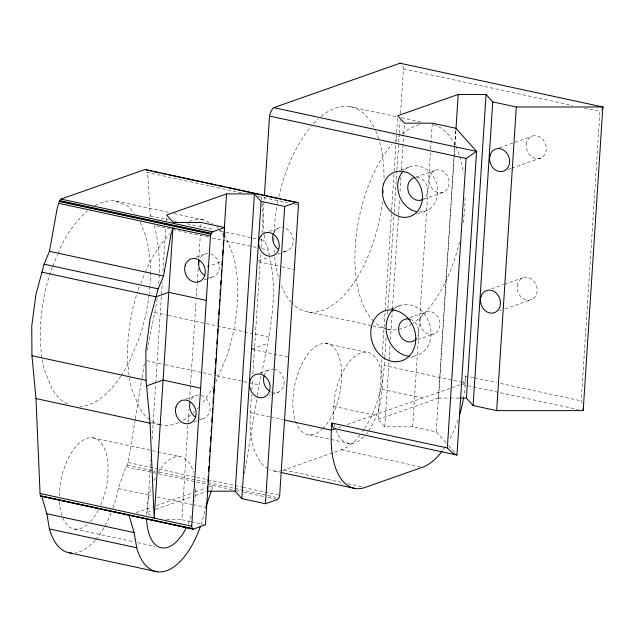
<?xml version="1.0" encoding="UTF-8"?>
<svg xmlns="http://www.w3.org/2000/svg" width="635" height="635" viewBox="0 0 635 635"><rect width="100%" height="100%" fill="white"/><g stroke="black" fill="none" stroke-linecap="round" stroke-linejoin="round"><path stroke-width="0.48" stroke-dasharray="3.17 2.38" d="M150.416 515.668L147.383 512.278L150.765 459.938M152.106 439.198L155.686 383.889M155.75 382.905L162.266 282.17M162.965 271.304L165.775 227.854M166.219 220.94L166.481 216.987M190.405 521.565L181.92 519.732L188.063 422.95M188.127 421.957L188.944 409.123M189.508 400.233L196.104 300.411M196.358 296.466L197.191 283.639M197.255 282.654L198.207 267.851M198.85 257.985L200.319 235.291M200.827 227.401L201.081 223.456M268.026 468.844A73.295 36.108 -77.8 0 1 250.365 412.631L251.516 394.835M251.841 389.89L252.54 379.016M252.857 374.078L260.66 253.476M261.041 247.547L261.683 237.657M262.001 232.72L264.303 197.128M445.937 442.746L436.229 431.895L412.663 426.807L384.794 426.807L378.119 419.354L382.024 359.021M382.278 355.068L391.549 211.653M391.612 210.661L394.113 172.093M394.176 171.101L396.605 133.517M396.669 132.532L397.756 115.713M364.696 428.474A73.295 36.108 -77.8 0 0 384.27 365.514L384.715 358.592M384.778 357.608L386.056 337.836M387.588 314.111L393.922 216.249M394.176 212.296L396.859 170.775M396.923 169.783L399.224 134.199M399.288 133.207L400.121 120.356M400.566 113.443L403.447 68.953A9.898 4.874 -77.8 0 0 402.368 64.897M384.794 426.807L390.041 345.71M390.422 339.773L392.343 310.102M392.406 309.11L399.439 200.319M400.018 191.413L400.979 176.578M401.423 169.656L403.662 135.041M403.725 134.048L404.431 123.174M412.663 426.807L430.379 152.844M430.633 148.884L432.3 123.174M436.229 431.895L454.716 146.058M454.779 145.074L455.867 128.254M378.119 419.354L438.571 398.081L454.874 145.875M454.938 144.891L455.898 130.056M473.472 377.595L465.772 375.928L465.32 383.008A73.295 36.108 -77.8 0 1 463.693 397.073M582.295 402.931L581.247 400.852L599.964 111.371L601.758 109.569M257.358 395.621C265.176 350.036 280.519 303.355 269.613 256.921M112.895 508.27A70.906 34.925 -77.8 0 0 118.316 488.569L125.92 466.741L127.341 465.225L128.064 462.526L135.12 419.671M135.279 418.695L141.851 378.762M142.01 377.785L144.415 363.18M244.523 473.543L245.166 469.646M245.324 468.678L257.191 396.597M146.875 350.703L154.797 312.483A121.825 60.007 -77.8 0 0 157.258 297.807M211.622 490.125L213.201 485.577L209.621 486.839M52.324 267.224L51.276 269.748A104.719 51.586 -77.8 0 0 42.093 358.632M52.673 266.39L57.682 254.429M58.039 253.563L61.317 245.745A104.719 51.586 -77.8 0 1 87.511 210.947M139.263 286.901L138.557 288.584A104.719 51.586 -77.8 0 0 137.073 293.132M140.668 283.543L144.963 273.272M145.328 272.399L148.598 264.581A104.719 51.586 -77.8 0 1 170.085 234.029M273.788 232.783L275.32 230.457A12.097 10.073 70.6 0 1 281.567 227.513M400.907 169.926L409.011 167.076M416.171 177.014L434.8 170.458M499.372 147.796L531.503 136.485M196.088 257.159L204.502 254.198M269.526 231.354L279.813 227.735M206.589 266.89L220.615 261.961M423.95 199.112L443.508 192.23M508.095 169.45L510.85 168.481M511.77 168.156L541.155 157.821M204.129 279.94L207.867 278.622M208.804 278.297L213.479 276.646M258.699 260.763L268.7 257.238M277.693 254.016L286.107 251.055M416.552 214.178L426.45 210.693M252.127 348.837L267.724 343.352M391.065 308.761L401.868 304.959M409.813 317.587L425.648 312.015M491.601 288.814L503.539 284.607M504.46 284.29L522.819 277.828M185.737 399.161L195.088 395.875M259.763 373.11L269.113 369.816M417.592 339.685L434.356 333.788M499.396 310.904L501.229 310.253M504.904 308.959L531.527 299.593M194.302 421.711L204.581 418.092M269.153 395.375L271.018 394.716M271.955 394.391L278.495 392.089M410.781 357.505L415.29 355.917M338.026 427.8L342.662 426.164M347.305 424.529L461.494 384.358M463.026 383.818L465.32 383.008L384.27 365.514M136.207 512.675L152.535 506.928M156.258 505.619L192.492 492.863M195.278 491.887L206.034 488.101M147.383 512.278L151.995 510.659M155.686 509.357L191.651 496.705M195.342 495.403L206.407 491.514M282.385 470.464A73.295 36.108 -77.8 0 0 284.043 469.948L341.432 449.755A73.295 36.108 -77.8 0 0 360.593 434.3M438.571 398.081L449.135 398.081M450.096 398.081L458.748 398.081M166.545 519.732L181.92 519.732M258.135 196.485L289.822 203.232M294.616 204.248L298.458 205.065M403.447 68.953L572.857 105.521M584.478 108.029L599.964 111.371M349.425 106.553L396.7 116.753M401.526 117.8L421.791 122.166M241.681 192.913L146.828 172.339L147.923 176.99L150.281 215.86L150.995 217.607M95.115 205.653A104.719 51.586 -77.8 0 1 115.8 200.993L170.116 212.717M173.998 213.55L203.089 219.829L212.622 223.988M150.281 215.86L168.672 219.829M173.514 220.877L176.419 221.496M187.063 223.798L214.17 229.648M219.98 230.902L224.814 231.942M225.782 232.156L251.92 237.792M252.889 238.006L256.762 238.839M260.628 239.673L264.501 240.514L268.438 250.103L269.28 254.968M208.423 237.149L154.218 225.449A121.825 60.007 -77.8 0 1 158.647 285.107M212.288 237.982L224.877 240.705M225.846 240.911L256.818 247.594M261.66 248.642L268.438 250.103M258.802 261.81L280.86 266.573M281.821 266.779L294.291 269.47M308.459 312.039L372.142 325.787M373.11 325.993L386.62 328.914A104.807 51.626 -77.8 0 1 374.332 321.802M387.58 329.12L389.509 329.533M325.231 343.337L365.76 352.084M474.44 377.801L496.57 382.572M500.42 383.405L581.247 400.852M154.797 312.483L167.378 315.206M168.346 315.412L269.018 337.137M462.463 384.564L578.366 409.575M252.166 349.369L288.615 357.235M382.008 389.318L422.529 398.066M146.836 360.672L164.259 364.434M165.227 364.641L202.009 372.586M202.978 372.793L215.559 375.507M216.527 375.714L259.12 384.905M333.685 406.321L374.205 415.068M250.365 412.631L269.669 416.798M270.629 417.005L283.17 419.711M309.404 434.808L349.925 443.555M341.432 449.755L421.521 467.035M151.495 422.839L158.282 424.307M159.25 424.513L162.163 425.14A104.719 51.586 -77.8 0 0 179.451 422.243M284.043 469.948L341.94 482.441M347.734 483.687L364.133 487.228M274.304 471.019L280.091 472.265M92.813 437.801L156.821 451.612M157.79 451.826L180.094 456.636M128.064 462.526L158.067 469.003M159.036 469.217L242.284 487.18M243.237 487.386L278.733 495.046M127.341 465.225L152.448 470.646M153.416 470.86L155.345 471.273M159.21 472.107L278.963 497.951M125.92 466.741L232.41 489.728M236.252 490.553L242.975 492.006M243.935 492.212L264.104 496.562M267.946 497.395L276.59 499.261M118.316 488.569L151.297 495.689M157.115 496.943L192.024 504.476M193 504.682L205.605 507.405A70.906 34.925 -77.8 0 1 201.144 524.319M191.349 521.772L203.605 524.415M74.62 529.05L133.779 541.822M137.66 542.655L155.115 546.425M115.8 200.993L128.333 206.454L134.12 213.257M448.532 445.635L454.358 452.152M216.908 226.806L218.186 228.314M218.829 229.076L223.329 234.363M223.972 235.117L225.901 237.387L233.235 255.27A104.719 51.586 -77.8 0 1 226.695 356.394L216.654 380.397A104.719 51.586 -77.8 0 1 215.709 382.222M140.121 222.218L145.947 236.434A104.719 51.586 -77.8 0 1 150.384 271.383M261.041 197.112L261.699 199.834M262.263 203.589L264.089 233.712M264.152 234.68L264.501 240.514M195.262 489.029L195.294 493.712A46.538 22.923 -77.8 0 1 194.508 501.047M213.765 385.81A104.719 51.586 -77.8 0 1 201.112 404.463M198.493 407.479A104.719 51.586 -77.8 0 1 197.167 408.908M194.493 411.599A104.719 51.586 -77.8 0 1 193.151 412.853M190.46 415.187A104.719 51.586 -77.8 0 1 182.848 420.481M160.282 424.791A104.719 51.586 -77.8 0 1 150.455 420.291M149.63 419.679A104.719 51.586 -77.8 0 1 139.351 407.591L132.016 389.707A104.719 51.586 -77.8 0 1 136.787 294.061M189.166 221.361A104.719 51.586 -77.8 0 1 203.089 219.829M157.774 473.059A46.538 22.923 -77.8 0 1 193.492 472.392M191.159 515.596A46.538 22.923 -77.8 0 1 188.127 523.732M146.55 514.683A46.538 22.923 -77.8 0 1 146.709 510.81L148.288 498.888A46.538 22.923 -77.8 0 1 151.416 487.196M153.876 480.79A46.538 22.923 -77.8 0 1 155.464 477.353M111.133 512.945A70.906 34.925 -77.8 0 1 104.442 526.939M103.957 527.772A70.906 34.925 -77.8 0 1 95.79 539.456M95.131 540.226A70.906 34.925 -77.8 0 1 75.446 552.887M150.392 272.375A104.719 51.586 -77.8 0 1 150.003 284.416M149.868 286.298A104.719 51.586 -77.8 0 1 149.154 293.926M149.042 294.886A104.719 51.586 -77.8 0 1 139.406 337.558L129.365 361.553A104.719 51.586 -77.8 0 1 121.325 375.468M120.793 376.277A104.719 51.586 -77.8 0 1 80.32 406.535M67.485 404.027A104.719 51.586 -77.8 0 1 52.062 388.755L44.736 370.872A104.719 51.586 -77.8 0 1 42.251 359.624M100.838 504.896A46.538 22.923 -77.8 0 0 108.006 474.877L107.934 463.534A46.538 22.923 -77.8 0 0 86.622 438.483A46.538 22.923 -77.8 0 0 61 480.052L59.42 491.974A46.538 22.923 -77.8 0 0 59.261 495.848M98.377 510.048A46.538 22.923 -77.8 0 1 90.329 521.676M87.193 524.629A46.538 22.923 -77.8 0 1 59.365 501.507M210.637 253.984A12.097 10.073 70.6 0 1 219.234 268.153A12.097 10.073 70.6 0 1 208.232 277.106M200.454 257.667A12.097 10.073 70.6 0 1 209.74 253.746M201.192 395.454A12.097 10.073 70.6 0 1 210.106 409.384A12.097 10.073 70.6 0 1 199.366 418.719M191.143 399.478A12.097 10.073 70.6 0 1 200.303 395.248M283.456 251.262A12.097 10.073 70.6 0 0 292.783 237.093L291.632 234.148A12.097 10.073 70.6 0 0 282.464 227.536M274.336 369.229A12.097 10.073 70.6 0 1 284.123 382.405A12.097 10.073 70.6 0 1 274.169 392.803M273.272 392.676A12.097 10.073 70.6 0 1 270.629 391.771M263.993 376.023A12.097 10.073 70.6 0 1 273.439 369.102M433.3 124.627A104.807 51.626 -77.8 0 1 455.43 145.566M455.835 146.407A104.807 51.626 -77.8 0 1 459.446 155.543M459.764 156.52A104.807 51.626 -77.8 0 1 463.502 173.141M465.082 197.477A104.807 51.626 -77.8 0 1 462.828 224.79M459.478 242.022A104.807 51.626 -77.8 0 1 412.774 323.302M411.925 323.85A104.807 51.626 -77.8 0 1 387.628 329.184M373.69 321.175A104.807 51.626 -77.8 0 1 392.144 143.97M394.772 141.002A104.807 51.626 -77.8 0 1 399.463 136.342M402.153 134.009A104.807 51.626 -77.8 0 1 419.378 124.714M416.719 177.355A11.724 9.771 70.6 0 1 427.355 187.031A11.724 9.771 70.6 0 1 422.084 199.771M410.17 319.341A11.724 9.771 70.6 0 1 416.854 337.963M465.772 375.928A9.898 4.874 -77.8 0 1 462.875 382.937M457.906 420.203A73.295 36.108 -77.8 0 1 449.072 440.388M445.254 446.722A73.295 36.108 -77.8 0 1 442.738 450.342M404.638 169.791A23.495 19.574 70.6 0 1 436.308 182.721A23.495 19.574 70.6 0 1 418.886 211.939M394.16 308.753A26.384 21.979 70.6 0 1 429.204 322.85A26.384 21.979 70.6 0 1 411.448 356.37M368.617 430.887A46.538 22.923 -77.8 0 0 380.992 398.844L382.254 386.969A46.538 22.923 -77.8 0 0 362.672 352.338A46.538 22.923 -77.8 0 0 334.693 396.796L333.431 408.662A46.538 22.923 -77.8 0 0 334.113 421.854M367.459 432.483A46.538 22.923 -77.8 0 1 366.268 434.007M363.807 436.745A46.538 22.923 -77.8 0 1 336.193 430.379M335.097 426.752A46.538 22.923 -77.8 0 1 334.28 422.87M281.551 470.678A73.295 36.108 -77.8 0 1 269.756 469.709M364.204 429.228A73.295 36.108 -77.8 0 1 361.172 433.538M321.104 116.515A104.807 51.626 -77.8 0 1 375.182 129.762M375.571 130.635A104.807 51.626 -77.8 0 1 379.016 140.017M379.595 142.018A104.807 51.626 -77.8 0 1 384.032 179.991M383.651 190.048A104.807 51.626 -77.8 0 1 383.373 193.818M382.572 201.493A104.807 51.626 -77.8 0 1 291.997 303.038M291.37 302.363A104.807 51.626 -77.8 0 1 280.829 284.353M278.289 276.574A104.807 51.626 -77.8 0 1 274.685 257.072M274.328 253.159A104.807 51.626 -77.8 0 1 273.987 247.467M273.844 240.601A104.807 51.626 -77.8 0 1 273.883 236.601M274.018 232.577A104.807 51.626 -77.8 0 1 277.241 204.557M277.424 203.597A104.807 51.626 -77.8 0 1 278.59 197.882M278.797 196.929A104.807 51.626 -77.8 0 1 311.087 126.476M313.722 123.515A104.807 51.626 -77.8 0 1 318.413 118.848M322.659 428.609A46.538 22.923 -77.8 0 0 340.471 390.096L341.725 378.222A46.538 22.923 -77.8 0 0 322.143 343.591A46.538 22.923 -77.8 0 0 294.164 388.048L292.91 399.923A46.538 22.923 -77.8 0 0 322.04 429.197M526.725 142.7A11.724 9.771 70.6 0 0 538.718 158.591A11.724 9.771 70.6 0 0 543.544 140.176A11.724 9.771 70.6 0 0 526.725 142.7M517.731 283.702A11.724 9.771 70.6 0 0 529.05 300.204A11.724 9.771 70.6 0 0 534.749 282.226A11.724 9.771 70.6 0 0 517.731 283.702M429.712 176.332A11.724 9.771 70.6 0 0 441.031 192.842A11.724 9.771 70.6 0 0 446.73 174.863A11.724 9.771 70.6 0 0 429.712 176.332M420.553 317.889A11.724 9.771 70.6 0 0 431.879 334.399A11.724 9.771 70.6 0 0 437.571 316.413A11.724 9.771 70.6 0 0 420.553 317.889"/><path stroke-width="0.95" d="M198.469 263.906L198.66 260.945M192.453 528.939L191.699 526.217L210.463 236.029L211.185 233.323L212.606 231.815L224.711 227.552L205.486 524.82L193.381 529.082L192.453 528.939L40.632 496.038L40.068 493.49L35.981 398.582L31.948 355.711L31.75 326.025L35.885 294.815L44.077 264.208L49.459 251.333L57.071 208.963L59.372 201.009L60.976 199.088L145.145 169.474L298.053 202.763L298.458 205.065L279.686 495.252L278.963 497.951L277.551 499.467L265.438 503.73L241.871 498.642L235.196 491.18L254.421 193.921L226.552 193.921L166.608 215.011L173.276 222.472L201.144 222.464L224.711 227.552M207.653 486.251L207.327 491.188L235.196 491.18M207.97 481.306L208.288 476.369M208.605 471.432L208.931 466.495M209.248 461.558L209.566 456.621M209.883 451.683L210.209 446.746M210.526 441.809L210.844 436.864M211.161 431.927L211.479 426.99M211.804 422.053L212.122 417.116M212.376 413.163L212.693 408.226M213.019 403.288L213.4 397.367M213.654 393.414L213.971 388.477M214.289 383.54L214.614 378.603M214.932 373.658L215.249 368.721M215.567 363.784L215.892 358.846M216.21 353.909L216.527 348.972M216.845 344.035L217.17 339.098M217.487 334.161L217.805 329.224M218.123 324.279L218.44 319.341M218.765 314.404L219.083 309.467M219.4 304.53L219.718 299.593M220.043 294.656L220.361 289.719M220.678 284.782L220.932 280.829M221.321 274.899L221.639 269.962M221.956 265.025L222.21 261.072M222.591 255.151L222.917 250.214M223.234 245.277L223.488 241.324M223.806 236.387L224.195 230.457M224.385 227.497L226.552 193.921M241.871 498.642L261.096 201.374L254.421 193.921M264.43 195.151L269.542 116.07A9.898 4.874 -77.8 0 1 273.828 107.648L400.074 63.222L603.059 107.021L602.885 108.172M265.438 503.73L284.663 206.462L296.767 202.2M486.069 94.448L466.431 398.081L473.107 405.535L496.673 410.623L583.192 410.623L602.829 106.982L516.311 106.99L492.744 101.902L486.069 94.448L458.2 94.448L397.756 115.713L404.431 123.174L432.3 123.174L455.867 128.254L476.583 151.408L456.946 455.041L452.422 452.882L447.342 447.961L331.875 423.045L331.422 430.125A73.295 36.108 -77.8 0 0 365.101 487.442L422.481 467.249A73.295 36.108 -77.8 0 0 442.23 451.033M455.962 129.064L458.2 94.448M447.342 447.961L466.066 158.48L476.583 151.408L273.828 107.648M473.107 405.535L492.744 101.902M496.673 410.623L516.311 106.99M58.833 203.303L172.918 228.052L154.162 518.112L150.074 423.204L146.042 380.333L145.844 350.647L149.979 319.437L158.171 288.83L163.552 275.963L171.164 233.585L172.918 228.052L210.463 236.029M205.923 506.5L211.304 491.038M583.192 410.623L583.581 406.733M146.566 385.913L163.092 380.095L200.62 388.199M456.946 455.041L335.24 428.776L331.422 430.125L284.139 419.918M459.708 398.081L466.431 398.081M40.83 496.221L41.751 496.356L46.815 513.731L49.451 528.939A70.906 34.925 -77.8 0 0 71.676 553.109M269.542 116.07L466.066 158.48M151.257 171.077L146.431 170.037L146.685 170.664M153.186 171.498L159.949 172.95M161.877 173.371L165.743 174.204M167.672 174.625L215.963 185.047M217.892 185.46L224.655 186.92M226.584 187.333L280.67 199.009M282.607 199.422L286.464 200.255M288.401 200.676L298.053 202.763M261.096 201.374L284.663 206.462M60.976 199.088L212.606 231.815M59.555 200.604L211.185 233.323M59.372 201.009L210.995 233.736M59.206 201.446L210.836 234.164M49.459 251.333L163.552 275.963M44.077 264.208L158.171 288.83M206.296 300.434L168.767 292.33L156.035 296.815L41.934 272.193M31.948 355.711L146.042 380.333M35.981 398.582L150.074 423.204M281.059 472.48L355.354 488.513M40.068 493.49L191.699 526.217M40.465 495.792L192.095 528.518M40.632 496.038L193.381 529.082M46.815 513.731L134.104 532.567L136.731 547.783A70.906 34.925 -77.8 0 0 200.517 526.169M49.451 528.939L136.731 547.783M69.858 552.934L157.147 571.778M129.04 515.191L134.104 532.567M186.126 528.003A46.538 22.923 -77.8 0 1 160.925 547.695A46.538 22.923 -77.8 0 1 146.574 518.493M204.764 275.638A12.097 10.073 70.6 0 1 199.247 260.255M195.874 417.362A12.097 10.073 70.6 0 1 190 402.114M278.241 249.277A12.097 10.073 70.6 0 1 273.415 233.672M269.788 391.303A12.097 10.073 70.6 0 1 263.993 376.023M335.24 428.776A9.898 4.874 -77.8 0 1 331.875 423.045M422.084 199.771A11.724 9.771 70.6 0 1 408.376 191.714A11.724 9.771 70.6 0 1 415.012 177.506M416.33 338.693A11.724 9.771 70.6 0 1 399.391 333.756A11.724 9.771 70.6 0 1 409.313 319.111M416.266 211.574A23.495 19.574 70.6 0 1 398.994 194.564A23.495 19.574 70.6 0 1 403.368 170.99M409.496 356.306A26.384 21.979 70.6 0 1 387.763 337.495A26.384 21.979 70.6 0 1 393.414 309.404M400.074 63.222A9.898 4.874 -77.8 0 1 401.336 63.714M463.534 398.018A73.295 36.108 -77.8 0 1 459.621 414.79M261.302 235.387L259.763 237.72A12.097 10.073 70.6 0 0 268.089 255.992A12.097 10.073 70.6 0 0 278.757 242.022L277.614 239.085A12.097 10.073 70.6 0 0 261.302 235.387M249.968 380.952A12.097 10.073 70.6 0 0 261.938 397.716A12.097 10.073 70.6 0 0 267.446 378.984A12.097 10.073 70.6 0 0 249.968 380.952M185.23 265.192A12.097 10.073 70.6 0 0 196.898 282.21A12.097 10.073 70.6 0 0 202.779 263.668A12.097 10.073 70.6 0 0 185.23 265.192M175.982 407.051A12.097 10.073 70.6 0 0 188.031 423.743A12.097 10.073 70.6 0 0 193.429 404.955A12.097 10.073 70.6 0 0 175.982 407.051M489.998 155.623A11.724 9.771 70.6 0 0 501.991 171.513A11.724 9.771 70.6 0 0 506.817 153.099A11.724 9.771 70.6 0 0 489.998 155.623M481.005 296.624A11.724 9.771 70.6 0 0 492.323 313.126A11.724 9.771 70.6 0 0 498.023 295.148A11.724 9.771 70.6 0 0 481.005 296.624M383.5 184.229A23.495 19.574 70.6 0 0 406.186 217.297A23.495 19.574 70.6 0 0 417.6 181.277A23.495 19.574 70.6 0 0 383.5 184.229M371.316 327.287A26.384 21.979 70.6 0 0 399.986 361.299A26.384 21.979 70.6 0 0 408.527 318.881A26.384 21.979 70.6 0 0 371.316 327.287"/></g></svg>
